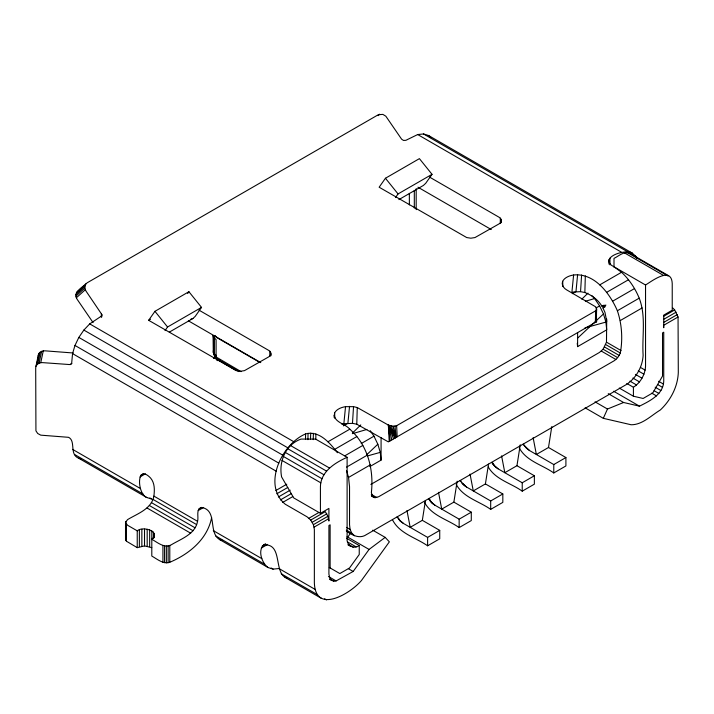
<?xml version="1.0" encoding="UTF-8"?>
<svg xmlns="http://www.w3.org/2000/svg" width="714" height="714" viewBox="0 0 714 714"><rect width="100%" height="100%" fill="white"/><g stroke="black" fill="none" stroke-linecap="round" stroke-linejoin="round"><path stroke-width="1.07" d="M341.952 424.321A15.44 8.916 0 0 1 343.845 423.795L352.475 423.331L356.786 424.205L388.362 441.886L596.592 321.666L596.369 312.098M305.521 439.208L305.574 433.942C319.096 430.105 330.163 443.224 337.392 452.721M315.811 439.172L315.865 433.942M596.351 321.8L596.601 308.814L595.681 306.833L566.693 289.902C563.712 288.251 561.142 284.761 562.694 281.289A15.44 8.916 0 0 1 573.61 274.988C594.637 272.819 609.934 293.632 617.378 310.76C621.903 324.147 622.885 339.177 620.305 353.011C619.002 356.152 616.923 359.035 614.004 360.856L378.652 496.73L375.011 497.703L371.691 496.185M637.04 258.539L636.228 256.754L632.372 253.184L428.57 135.517L423.545 133.964L417.69 134.544L405.882 140.319L403.517 140.435L401.705 139.266A6.863 3.963 60 0 1 401.143 138.507L385.837 116.203L382.874 114.392L378.322 114.713L87.162 282.806C84.234 284.565 84.323 288.733 86.135 291.267L100.281 312.205A6.863 3.963 60 0 0 100.844 312.964L101.834 314.838L101.334 316.159L89.714 323.897L83.859 330.073L78.835 337.427L74.979 345.46L72.56 353.617L71.65 363.39L70.57 364.506L68.651 364.515A6.863 3.963 0 0 0 67.714 364.417L42.51 362.623C39.404 362.328 35.754 364.327 35.7 367.746L35.932 430.845L37.699 433.487L40.752 435.156L67.714 437.254A6.863 3.963 0 0 1 68.651 437.361C76.13 441.163 69.017 454.613 78.835 458.299L146.772 497.515L151.796 499.068L149.886 497.961M307.912 439.672L308.055 433.344M313.241 439.628L313.384 433.344M356.786 424.205L357.259 407.551L353.537 406.659L345.54 406.659A15.44 8.916 0 0 0 334.625 412.969L334.107 417.387M606.721 321.416L604.981 312.437L602.902 307.859L605.891 305.092L602 306.288C598.127 299.826 591.861 295.141 584.855 292.535L585.328 275.881M595.351 322.38L595.681 310.795L596.601 308.814L595.94 322.041L596.369 309.84M310.501 439.449L310.715 433.139M101.308 317.096L101.424 313.785M214.557 335.642L213.432 352.654L214.682 356.134L217.065 358.955L238.94 371.583M236.289 370.459L218.225 360.034C215.342 357.785 212.879 354.322 213.379 350.512M101.584 316.463L101.7 314.33M101.691 317.052L101.834 314.838M352.475 423.331L353.537 406.659M584.855 292.535L580.544 291.651L581.607 274.988M349.539 406.355L347.905 423.215L343.336 425.856M577.608 274.685L575.984 291.544L572.316 293.659M343.845 423.795L345.54 406.659M573.61 274.988L571.914 292.124L580.544 291.651M151.796 547.647L144.523 545.907L137.24 547.647L126.44 541.23L125.521 539.249L125.521 522.434L127.538 519.631C137.374 513.652 151.511 509.136 153.894 496.105C154.661 489.965 154.858 483.039 150.583 478.032C136.187 462.975 136.901 493.633 146.772 497.515M125.521 522.434L127.538 525.236L137.24 530.841C142.925 525.7 161.203 531.564 151.796 539.249C157.437 542.399 164.3 548.593 171.208 544.844C181.044 538.865 195.181 534.349 197.564 521.327C198.885 516.936 195.565 509.091 201.535 507.449C217.913 510.18 207.881 532.448 219.564 539.543L268.089 567.559L273.114 569.112L278.96 568.531M305.574 433.942C281.994 443.733 261.958 485.011 285.243 504.227L307.082 516.829L310.715 520.06L313.384 524.674L314.356 529.44L314.356 582.669C315.311 614.718 350.306 593.771 361.525 580.411L389.353 541.846L385.176 537.374L372.726 530.19M329.297 567.478L339.837 573.565L349.539 567.96L359.24 554.51L359.24 545.55C353.841 549.718 346.201 545.309 347.111 538.543L347.111 457.299L315.57 439.083L301.013 439.083C285.6 444.581 278.638 461.485 281.602 476.907L293.731 497.917L320.425 513.33L328.913 508.422L328.913 521.033L327.94 516.267L325.272 511.652L310.715 520.06M347.111 457.299C334.946 462.797 320.675 471.651 320.425 486.716L320.425 513.33M370.852 484.431L599.448 352.448L603.089 349.217L606.481 342.158L606.721 319.051M608.257 393.646L623.581 402.491L639.476 406.168C649.776 401.027 663.511 394.396 663.743 380.955L663.743 332.206L662.53 332.902L662.53 376.055L652.828 392.861L643.118 398.466L633.416 396.216L633.416 387.256C640.467 382.722 645.144 374.627 645.545 366.246L645.545 285.002L611.577 265.385C600.724 256.308 626.731 248.767 632.372 253.184M265.287 543.898C256.781 548.709 261.565 562.944 268.089 567.559M406.962 510.528L410.193 527.334L422.331 520.336L425.446 500.523M438.503 492.321L441.734 509.127L453.872 502.12L457.165 481.209M470.044 474.105L473.275 490.92L485.413 483.913L488.528 464.1M501.585 455.898L504.825 472.704L516.954 465.706L520.247 444.786M533.126 437.682L536.366 454.497L548.495 447.491L551.788 426.579M38.208 355.947C38.261 352.537 41.912 350.529 45.018 350.833L73.105 352.975M35.932 366.318L38.44 354.519M36.61 365.006L39.118 353.216M37.699 363.926L40.207 352.127M39.109 363.131L41.617 351.342M40.752 362.694L43.259 350.895M125.521 539.249L125.762 538.222M199.019 310.162L268.5 350.271C271.534 351.52 271.534 355.75 268.5 357L244.474 370.637L240.359 371.28L236.236 370.637L148.646 320.3L154.947 311.322L188.915 291.714L201.526 307.395L195.217 316.373L192.905 318.515L169.316 332.135M429.516 177.081L498.997 217.199C502.031 218.439 502.031 222.679 498.997 223.919L474.971 237.566L470.856 238.199L466.733 237.566L379.143 187.22L385.444 178.25L419.413 158.633L432.024 174.323L425.714 183.293L423.402 185.444L398.867 199.608M93.07 322.594L77.174 299.344C72.355 292.481 82.048 287.644 86.037 283.726M211.63 517.552C207.56 538.686 190.058 553.359 171.208 561.659C164.3 565.399 157.437 559.205 151.796 556.054L151.796 530.841M585.105 407.819L603.303 418.324L607.48 409.033L623.581 402.491M214.2 335.473L213.432 336.963L214.682 356.134L241.064 371.628M187.657 293.508L188.915 291.714M165.032 330.6L167.558 327.003L201.526 307.395M395.529 197.519L398.055 193.931L432.024 174.323M346.736 538.499L350.574 533.179M329.841 579.438L333.768 581.169L336.107 580.937L353.18 571.459L369.076 549.432L385.176 537.374M352.314 433.219L360.784 424.919M581.812 299.175L587.979 293.133M366.996 454.506L377.831 444.215L373.975 436.183L370.209 430.667M591.674 295.471L594.592 298.559L599.617 305.913L603.473 313.937L577.581 338.168M76.291 293.043L85.252 284.966M75.889 294.525L84.85 286.448M75.907 296.14L84.877 288.063M76.344 297.783L85.314 289.714M378.072 115.65L379.705 114.186M77.076 291.803L81.093 289.215M595.681 310.795L396.645 425.705L393.209 426.24L388.362 425.08L357.259 407.551M70.017 364.604L71.846 363.435M148.646 320.3L150.529 319.212M213.468 358.374L216.351 356.714M140.64 475.372L143.371 473.793M139.917 476.979L145.37 473.828M198.876 508.993L201.598 507.413M198.144 510.599L203.606 507.449M327.958 441.779L349.798 429.176C367.648 444.893 373.949 469.473 371.378 492.526L372.351 496.168L373.511 497.239M599.706 284.895L621.537 272.284C629.284 279.486 635.192 288.394 639.217 298.157C646.241 316.373 641.913 336.294 643.118 355.251C642.555 366.978 636.013 378.313 626.133 384.667L366.523 534.554C359.767 539.293 352.118 535.241 346.326 531.011M334.982 449.195L356.822 436.584M606.721 292.303L628.561 279.701M275.872 490.509L286.787 484.199M361.239 443.537L373.975 436.183M595.976 308.011L599.617 305.913M276.836 493.767L287.76 487.466M602 306.288L603.892 305.199M344.808 455.827L362.846 445.411M612.755 301.129L634.594 288.518M602.902 307.859L604.803 306.761M278.38 496.98L290.205 490.152M645.545 285.002C652.052 281.013 671.499 265.983 672.231 283.601L672.231 310.215L663.743 315.115L663.743 327.726L663.574 326.173M280.388 499.925L291.312 493.615M282.735 502.388L292.74 496.614M346.585 467.108L367.478 455.041M617.378 310.76L639.217 298.157M354.51 535.741L351.815 533.242L350.119 529.485L349.539 524.745L349.539 486.716L348.548 477.443L370.387 464.832M620.288 320.55L642.127 307.939M369.807 466.608L381.08 460.102L381.08 437.468M577.251 343.318L577.608 346.629L606.721 329.823L605.9 322.094L603.473 313.937M308.966 518.203L318.971 512.429M262.118 546.201L265.76 544.104M261.27 548.084L267.634 544.407M663.743 316.24L674.659 309.938L678.05 316.998L678.3 372.547C677.738 386.827 670.624 400.304 660.316 409.997C651.222 415.468 642.305 424.91 631.131 424.759L603.303 418.324M312.223 522.264L326.78 513.857M663.431 319.497L676.167 312.143M313.384 524.674L327.94 516.267M663.681 322.433L677.327 314.553M314.106 527.119L328.663 518.712M663.493 325.406L678.05 316.998M398.019 517.525L397.002 517.016L400.01 520.738L403.428 523.433L427.606 537.392L439.735 530.386L439.735 538.793L427.606 545.799C415.86 537.606 399.608 533.661 392.611 520.024M434.969 505.217L431.551 502.531L429.56 499.318L428.543 498.8L431.551 502.531L434.969 505.217L459.147 519.176L471.285 512.179L471.285 520.577L459.147 527.584C447.723 519.471 431.756 515.749 424.669 502.62M461.101 481.102L460.084 480.593L463.091 484.315L466.51 487.01L490.688 500.969L502.826 493.963L502.826 502.37L490.688 509.377C479.264 501.264 463.297 497.542 456.21 484.404M491.625 462.377L494.632 466.108L498.051 468.803L522.229 482.762L534.367 475.756L534.367 484.163L522.229 491.161C511.09 483.155 495.48 479.612 488.269 467.001M527.878 449.418L523.175 444.17L526.173 447.901L529.592 450.588L553.778 464.546L565.907 457.549L565.907 465.947L553.778 472.954C542.345 464.841 526.379 461.119 519.292 447.99M668.679 275.747L629.864 253.327C624.098 250.73 618.833 256.076 614.004 258.379L614.004 267M216.744 360.222L218.859 359.535M190.897 319.14L192.905 318.515M263.466 544.952C282.574 543.059 273.828 570.406 285.073 577.367L321.461 598.377M585.382 301.281L594.592 298.559M352.573 433.666L366.898 429.435M605.9 322.094L584.998 327.878M367.79 455.844L380.25 452.373L377.831 444.215M217.484 360.597L220.224 360.231M78.835 458.299L80.843 458.915M219.564 539.543L222.572 540.471M285.073 577.367L287.082 577.983M217.226 359.213L219.733 360.499M423.545 133.964L627.347 251.631M634.3 255.639L636.228 256.754M627.347 252.551L667.769 275.89M624.42 252.845L663.244 275.256M417.69 134.544L621.492 252.212M417.931 187.202L491.277 229.551M606.481 342.158L621.037 350.565M605.749 344.603L620.305 353.011M640.413 367.389L645.135 370.111M604.588 347.013L619.154 355.42M603.089 349.217L617.646 357.625M658.62 381.285L663.413 384.043M638.262 370.923L643.921 374.19M601.331 351.074L615.887 359.481M657.656 384.543L662.44 387.309M635.389 374.386L641.993 378.206M655.157 387.202L660.896 390.522M632.872 378.063L639.476 381.883M654.104 390.692L658.888 393.459M651.757 393.164L656.55 395.931M629.944 381.151L636.558 384.971M626.812 383.445L633.416 387.256M619.261 388.05L633.416 396.216M613.621 391.236L639.476 406.168M595.03 401.839L607.48 409.033M548.495 447.491L565.907 457.549M516.954 465.706L534.367 475.756M485.413 483.913L502.826 493.963M188.398 320.836L260.78 362.632M259.485 362.221L216.342 337.311L215.173 335.589M453.872 502.12L471.285 512.179M89.714 323.897L293.516 441.564M422.331 520.336L439.735 530.386M290.598 445.581L329.413 467.991M371.316 494.383L376.769 497.533M371.378 495.605L375.011 497.703M83.859 330.073L287.671 447.74M287.671 448.669L326.485 471.079M285.154 452.346L323.977 474.756M78.835 337.427L282.646 455.095M283.226 456.362L322.05 478.773M282.012 460.432L320.836 482.851M74.979 345.46L278.79 463.127M72.56 353.617L276.363 471.285M346.477 527.387L350.119 529.485M346.352 530.083L351.815 533.242M347.049 536.714L369.076 549.432M346.977 538.463L359.24 545.55M347.611 541.98L356.107 546.879M348.459 544.452L353.18 547.174M347.834 544.764L350.663 546.397M348.387 568.701L353.18 571.459M328.449 576.51L336.107 580.937M329.939 578.956L333.768 581.169M153.894 496.105L197.564 521.327M72.56 449.365L140.488 488.581M213.281 530.609L261.806 558.625M278.79 568.433L315.186 589.443M152.921 499.372L196.6 524.585M74.979 454.72L142.916 493.945M215.708 535.964L264.234 563.98M271.204 568.014L273.114 569.112M281.218 573.788L317.605 594.798M324.575 598.823L326.485 599.93M151.377 502.585L195.056 527.798M149.369 505.521L193.048 530.743M147.03 507.993L190.7 533.206M614.004 266.786L621.537 272.284M349.798 429.176C345.389 423.857 335.518 422.831 334.098 415.271M529.592 450.588L525.736 447.089M498.051 468.803L494.632 466.108L492.642 462.895L493.035 464.332L494.195 465.296M466.51 487.01L461.494 482.539M403.428 523.433L400.01 520.738L398.537 518.328M214.459 354.09L216.092 355.322L216.342 357.348M398.412 518.962L401.714 522.255M629.864 253.327L631.149 254.523M428.57 135.517L430.881 137.659M331.76 580.544L330.216 579.116L328.913 574.261L328.913 525.513L330.127 524.817L330.127 567.96M672.909 308.082L674.659 309.938M496.337 467.625L494.811 465.965M464.796 485.841L462.654 483.503M433.255 504.048L429.953 500.746L429.56 499.318M385.444 178.25L398.055 193.931M154.947 311.322L167.558 327.003M394.985 426.106L396.145 437.387L393.209 426.24L395.047 438.03L389.782 425.705L393.575 438.878L388.362 425.08L389.201 441.404M604.285 305.271L604.963 306.931M391.433 426.106L395.047 438.03M346.513 470.588L348.548 477.443M391.816 439.895L388.362 425.08L390.147 440.85M213.29 352.395L213.075 335.428L213.432 336.963L216.092 339.632L216.092 355.322M595.797 315.401L596.592 321.666M595.842 316.498L596.333 320.693M380.25 452.373L381.08 460.102M396.645 425.705L397.162 436.807M562.694 281.289L562.882 286.564M334.625 412.969L334.812 418.243M409.381 204.891L409.345 193.405M609.943 258.209L609.979 264.894M608.917 259.646L608.944 264.073M577.608 332.626L577.608 346.629M553.778 464.546L553.778 472.954M522.229 482.762L522.229 491.161M501.406 220.564L501.406 222.661M501.13 219.332L501.13 222.482M500.309 218.181L500.309 223.437M490.688 500.969L490.688 509.377M459.147 519.176L459.147 527.584M427.606 537.392L427.606 545.799M416.182 188.648L416.182 209.621M414.316 190.442L414.316 208.095M270.909 353.635L270.909 355.742M270.633 352.404L270.633 355.554M269.812 351.261L269.812 356.509M169.789 545.478L169.789 562.284M168.129 545.871L168.129 562.686M166.353 546.005L166.353 562.819M164.577 545.871L164.577 562.686M162.926 545.478L162.926 562.284M154.465 533.501L154.465 537.704M153.43 532.073L153.43 538.374M149.663 529.895L149.663 546.701M147.182 529.306L147.182 546.112M144.523 529.101L144.523 545.907M141.854 529.306L141.854 546.112M139.373 529.895L139.373 546.701M137.24 530.841L137.24 547.647M126.44 524.415L126.44 541.23M125.762 521.407L125.762 540.266"/></g></svg>
